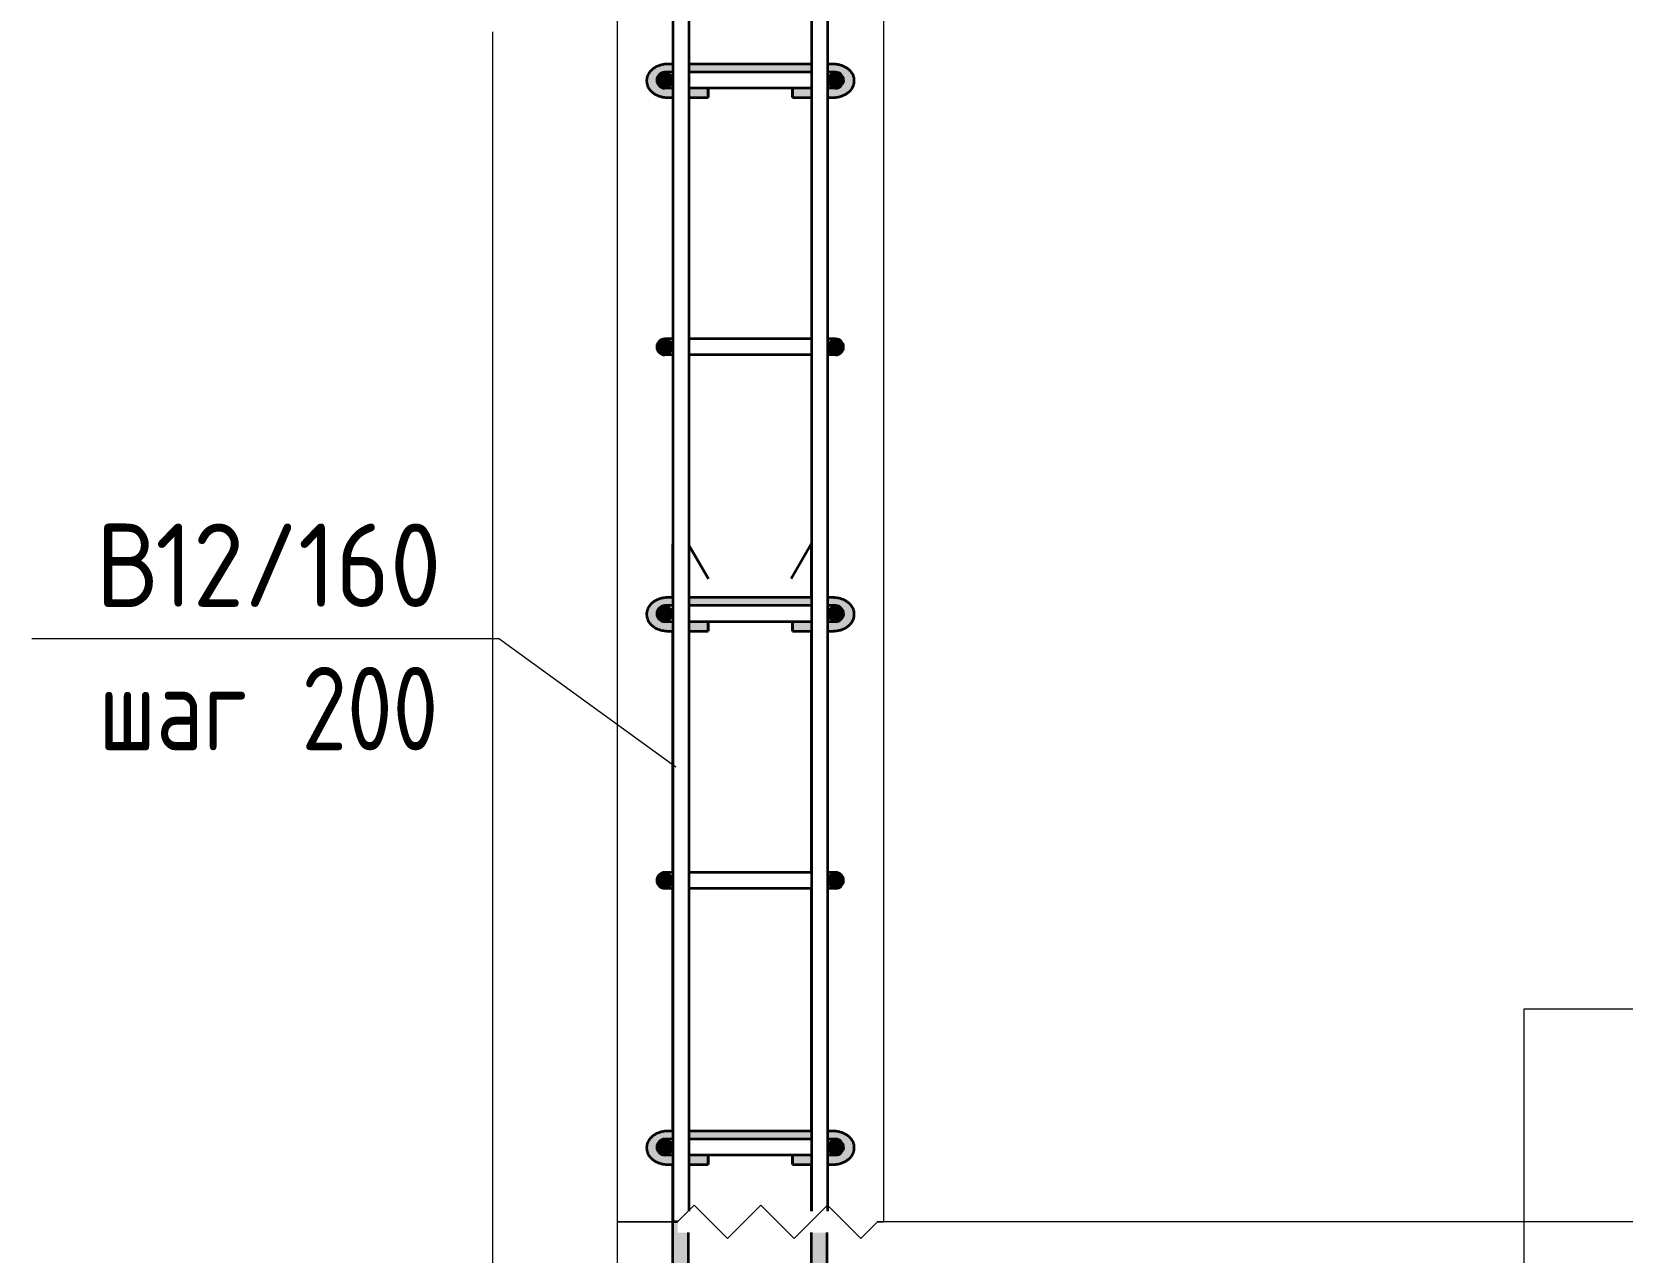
# Model space of a CAD drawing. Header units: millimetres. Extents: x 30199 to 68228, y -5153 to 33546.
# Drawn here: x 59077 to 60270, y -2973 to -2058 of the extents above; entities that cross this region are included whole.
import ezdxf

# ---------------------------------------------------------------- set-up
doc = ezdxf.new("R2010")
doc.units = ezdxf.units.MM
for name, color, linetype, lineweight in [('AA_Oformlenie', 7, 'Continuous', 9), ('AA_Vinoska', 7, 'Continuous', 9), ('AF_Stena_Опалубка', 253, 'Continuous', 20), ('KR_Armatura', 7, 'Continuous', 20), ('KR_Armatura_Tonkie', 7, 'Continuous', 20), ('KR_Fundament', 7, 'Continuous', 20)]:
    doc.layers.add(name, color=color, linetype=linetype, lineweight=lineweight)
doc.styles.add('ISOCPEUR_1', font='isocpeur.TTF', dxfattribs={"width": 0.9, "height": 62.5})
doc.styles.add('ISOCPEUR_8', font='isocpeur.TTF', dxfattribs={"width": 0.8, "height": 62.5})

# ---------------------------------------------------------------- blocks, each defined once
blk = doc.blocks.new('265_Выпуск П одной длины _НесАрм_РабПлоск_ - В1 _d12_ t250-V11-1-1 Армирование')
at = {"layer": 'KR_Armatura_Tonkie', "lineweight": 35}
for p, q in [((-32743.5, -2442), (-32743.5, -2482)), ((-32731.1, -2442.7), (-32716.5, -2468)), ((-32639.5, -2442), (-32654.5, -2468)), ((-32639.5, -2442), (-32639.5, -2482)), ((-32743.5, -2507), (-32743.5, -2688)), ((-32639.5, -2507), (-32639.5, -2688)), ((-32743.5, -2700), (-32743.5, -2882)), ((-32639.5, -2700), (-32639.5, -2882)), ((-32743.5, -2907), (-32743.5, -3002)), ((-32639.5, -2907), (-32639.5, -2942)), ((-32731.5, -3002), (-32731.5, -2958)), ((-32639.5, -2958), (-32639.5, -3002)), ((-32627.5, -3002), (-32627.5, -2958)), ((-32743.5, -3002), (-32743.5, -3014)), ((-32731.5, -3014), (-32731.5, -3002)), ((-32743.5, -3014), (-32743.5, -3168)), ((-32731.5, -3027.9), (-32731.5, -3014)), ((-32639.5, -3014), (-32639.5, -3168)), ((-32627.5, -3168), (-32627.5, -3014)), ((-32639.5, -3168), (-32641.2, -3177.5)), ((-32642.2, -3180), (-32646.2, -3186.5)), ((-32657, -3195), (-32664.5, -3197.3)), ((-32647.6, -3188.4), (-32655.2, -3194.3)), ((-32669.5, -3198), (-32693.1, -3198)), ((-32701.5, -3210), (-32669.5, -3210))]:
    blk.add_line(p, q, dxfattribs=at)
at = {"layer": 'KR_Armatura_Tonkie', "lineweight": 35, "flags": 128}
for points in [[(-32628, -3172.4), (-32627.5, -3169.5), (-32627.5, -3168)], [(-32741.6, -3179.8), (-32741.5, -3180.7), (-32740.1, -3183.4)], [(-32631.3, -3184.7), (-32629.9, -3182.1), (-32629.6, -3180.6)], [(-32736.5, -3190.7), (-32735.8, -3192.2), (-32733.8, -3194.3)], [(-32637.8, -3195.1), (-32636, -3193.4), (-32634.9, -3191.4)], [(-32728.6, -3199.7), (-32726.9, -3201.4), (-32724.9, -3202.5)], [(-32718.2, -3206.1), (-32715.6, -3207.5), (-32714.1, -3207.8)], [(-32705.9, -3209.4), (-32703, -3210), (-32701.5, -3210)]]:
    blk.add_lwpolyline(points, dxfattribs=at)
blk = doc.blocks.new('265_Выпуск П одной длины _НесАрм_РабПлоск_ - В1 _d12_ t250-V12-1-1 Армирование')
at = {"layer": 'KR_Armatura_Tonkie', "lineweight": 35}
h = blk.add_hatch(color=256, dxfattribs=at)
h.paths.add_polyline_path([(-32737.5, -3168), (-32735.1, -3168), (-32734.9, -3042.4), (-32733.2, -3032.1), (-32731.5, -3027.9), (-32731.7, -2958), (-32739.7, -2958), (-32739.7, -2950), (-32743.1, -2950), (-32743.3, -2907), (-32743.5, -2907), (-32743.3, -3168), (-32739, -3168)])
h.paths.add_polyline_path([(-32743.3, -2882), (-32743.1, -2882), (-32743.3, -2700), (-32743.5, -2700), (-32743.5, -2882)])
h.paths.add_polyline_path([(-32743.3, -2688), (-32743.1, -2688), (-32743.3, -2507), (-32743.5, -2507), (-32743.4, -2688)])
h.paths.add_polyline_path([(-32743.1, -2482), (-32743.3, -2442), (-32743.5, -2442), (-32743.3, -2482)])
h = blk.add_hatch(color=256, dxfattribs=at)
h.paths.add_polyline_path([(-32633.5, -3168), (-32627.5, -3168), (-32627.7, -3014), (-32639.5, -3014), (-32639.2, -3168), (-32635, -3168)])
h.paths.add_polyline_path([(-32629, -3002), (-32627.5, -3002), (-32627.7, -2958), (-32639.5, -2958), (-32639.3, -3002), (-32629.2, -3002)])
h.paths.add_polyline_path([(-32639.4, -2942), (-32639.1, -2942), (-32639.3, -2907), (-32639.5, -2907), (-32639.5, -2942)])
h.paths.add_polyline_path([(-32639.4, -2882), (-32639.1, -2882), (-32639.3, -2700), (-32639.5, -2700), (-32639.5, -2882)])
h.paths.add_polyline_path([(-32639.1, -2688), (-32639.3, -2507), (-32639.5, -2507), (-32639.3, -2688), (-32639.1, -2688)])
h.paths.add_polyline_path([(-32639.5, -2482), (-32639.1, -2482), (-32639.3, -2442), (-32639.5, -2442)])
for points in [[(-32701.5, -3210), (-32701.5, -3208.9), (-32704.3, -3208.4), (-32714.3, -3204.2), (-32723.2, -3197.1), (-32729.4, -3189), (-32733.8, -3177.9), (-32735.1, -3168), (-32743.5, -3168), (-32742, -3178.9), (-32737.8, -3189), (-32730.8, -3198), (-32722, -3204.6), (-32712.3, -3208.6), (-32703, -3209.8)], [(-32669.5, -3198), (-32640.2, -3198), (-32639.4, -3197.2), (-32632.9, -3188.5), (-32628.9, -3178.9), (-32627.7, -3168), (-32639.5, -3168), (-32640.7, -3176.3), (-32643.5, -3183), (-32648.2, -3189.2), (-32654.5, -3194), (-32661.7, -3197), (-32666, -3197.5)], [(-32699.6, -3210), (-32694.6, -3209.8), (-32701.5, -3208.9), (-32701.5, -3210)]]:
    blk.add_hatch(color=256, dxfattribs=at).paths.add_polyline_path(points)
for p, q in [((-32743.5, -2442), (-32743.5, -2482)), ((-32743.5, -2442), (-32743.3, -2442)), ((-32731.1, -2442.7), (-32716.5, -2468)), ((-32639.5, -2442), (-32654.5, -2468)), ((-32639.5, -2442), (-32639.5, -2482)), ((-32639.5, -2442), (-32639.3, -2442)), ((-32743.5, -2507), (-32743.5, -2688)), ((-32639.5, -2507), (-32639.5, -2688)), ((-32743.5, -2700), (-32743.5, -2882)), ((-32639.5, -2700), (-32639.5, -2882)), ((-32743.5, -2907), (-32743.5, -3002)), ((-32639.5, -2907), (-32639.5, -2942)), ((-32731.5, -3002), (-32731.5, -2958)), ((-32639.5, -2958), (-32639.5, -3002)), ((-32627.5, -3002), (-32627.5, -2958)), ((-32743.5, -3002), (-32743.5, -3014)), ((-32731.5, -3014), (-32731.5, -3002)), ((-32743.5, -3014), (-32743.5, -3168)), ((-32731.5, -3027.9), (-32731.5, -3014)), ((-32639.5, -3014), (-32639.5, -3168)), ((-32627.5, -3168), (-32627.5, -3014)), ((-32669.5, -3198), (-32693.1, -3198)), ((-32701.5, -3210), (-32669.5, -3210))]:
    blk.add_line(p, q, dxfattribs=at)
at = {"layer": 'KR_Armatura_Tonkie', "lineweight": 35, "flags": 128}
for points in [[(-32743.5, -3168), (-32741.5, -3180.7), (-32735.8, -3192.2), (-32730.2, -3198)], [(-32639.5, -3168), (-32641.4, -3178.7), (-32647, -3187.9), (-32655.6, -3194.6), (-32665.9, -3197.8), (-32669.5, -3198)], [(-32640.8, -3198), (-32636, -3193.4), (-32629.9, -3182.1), (-32627.5, -3169.5), (-32627.5, -3168)], [(-32730.2, -3198), (-32726.9, -3201.4), (-32715.6, -3207.5), (-32703, -3210), (-32701.5, -3210)]]:
    blk.add_lwpolyline(points, dxfattribs=at)
blk = doc.blocks.new('261_Шпилька массив _НесАрм_РабПлоск_ - 8 А240-V13-1-1 Армирование')
at = {"layer": 'KR_Armatura_Tonkie', "lineweight": 35}
for points in [[(-32746.9, -2105.8), (-32746.9, -2100), (-32749.2, -2099.7), (-32749.2, -2098.4), (-32750.6, -2098.1), (-32750.8, -2099.8), (-32753.1, -2098.5), (-32754.1, -2097.4), (-32754.5, -2096.8), (-32755.2, -2094.5), (-32755.1, -2093.3), (-32754.7, -2091.7), (-32753.8, -2090.2), (-32752.7, -2089.2), (-32751.6, -2088.6), (-32750.1, -2088.1), (-32748, -2088), (-32746.9, -2088), (-32746.9, -2082), (-32753, -2083), (-32755.8, -2084.3), (-32759.4, -2087.4), (-32761.7, -2090.2), (-32762.9, -2094.5), (-32761.7, -2098.8), (-32758.2, -2102.5), (-32752.8, -2105), (-32750.8, -2105.3)], [(-32623.1, -2105.8), (-32616.9, -2104.9), (-32611.7, -2102.5), (-32608.3, -2098.8), (-32607.1, -2094.5), (-32608.3, -2090.2), (-32610.7, -2086.6), (-32615.6, -2083.5), (-32623.1, -2082.1), (-32623, -2088), (-32619.5, -2088.2), (-32617.9, -2089), (-32616.3, -2090.5), (-32615.6, -2091.8), (-32615.3, -2092.4), (-32615.2, -2094.9), (-32615.6, -2096.2), (-32616.3, -2097.6), (-32617.6, -2098.8), (-32618.1, -2099.2), (-32619.5, -2099.8), (-32619.8, -2098.2), (-32621.1, -2098.5), (-32621.1, -2100), (-32623.1, -2100.2), (-32623.1, -2105)], [(-32746.9, -2505.8), (-32746.9, -2500), (-32749.2, -2499.7), (-32749.2, -2498.4), (-32750.6, -2498.1), (-32750.8, -2499.8), (-32753.1, -2498.5), (-32754.1, -2497.4), (-32754.5, -2496.8), (-32755.2, -2494.5), (-32755.1, -2493.3), (-32754.7, -2491.7), (-32753.8, -2490.2), (-32752.7, -2489.2), (-32751.6, -2488.6), (-32750.1, -2488.1), (-32748, -2488), (-32746.9, -2488), (-32746.9, -2482), (-32753, -2483), (-32755.8, -2484.3), (-32759.4, -2487.4), (-32761.7, -2490.2), (-32762.9, -2494.5), (-32761.4, -2499.1), (-32758.2, -2502.5), (-32752.8, -2505), (-32750.1, -2505.4)], [(-32623.1, -2505.8), (-32616.9, -2504.9), (-32611.7, -2502.5), (-32608.3, -2498.8), (-32607.1, -2494.5), (-32608.3, -2490.2), (-32610.7, -2486.6), (-32615.5, -2483.5), (-32623.1, -2482.1), (-32623, -2488), (-32619.5, -2488.2), (-32617.9, -2489), (-32616.3, -2490.5), (-32615.6, -2491.8), (-32615.3, -2492.4), (-32615.2, -2494.9), (-32615.6, -2496.2), (-32616.3, -2497.6), (-32617.6, -2498.8), (-32618.1, -2499.2), (-32619.5, -2499.8), (-32619.8, -2498.2), (-32621.1, -2498.5), (-32621.1, -2500), (-32623.1, -2500.2), (-32623.1, -2505)], [(-32746.9, -2905.8), (-32746.9, -2900), (-32749.2, -2899.7), (-32749.2, -2898.4), (-32750.6, -2898.1), (-32750.8, -2899.8), (-32752.8, -2898.7), (-32754.1, -2897.4), (-32754.5, -2896.8), (-32755.2, -2894.5), (-32755.1, -2893.3), (-32754.7, -2891.7), (-32753.8, -2890.2), (-32752.7, -2889.2), (-32751.6, -2888.6), (-32750.1, -2888.1), (-32748, -2888), (-32746.9, -2888), (-32746.9, -2882), (-32753.7, -2883.3), (-32755.8, -2884.3), (-32759.4, -2887.4), (-32761.7, -2890.2), (-32762.9, -2894.5), (-32761.7, -2898.8), (-32758.2, -2902.5), (-32752.8, -2905), (-32750.1, -2905.4)], [(-32623.1, -2905.8), (-32616.9, -2904.9), (-32611.7, -2902.5), (-32608.3, -2898.8), (-32607.1, -2894.5), (-32608.3, -2890.2), (-32610.7, -2886.6), (-32616.3, -2883.3), (-32623.1, -2882.1), (-32623, -2888), (-32619.5, -2888.2), (-32617.9, -2889), (-32616.3, -2890.5), (-32615.6, -2891.8), (-32615.3, -2892.4), (-32615.2, -2894.9), (-32615.6, -2896.2), (-32616.3, -2897.6), (-32617.6, -2898.8), (-32618.1, -2899.2), (-32619.5, -2899.8), (-32619.8, -2898.2), (-32621.1, -2898.5), (-32621.1, -2900), (-32623.1, -2900.2), (-32623.1, -2905)]]:
    blk.add_hatch(color=256, dxfattribs=at).paths.add_polyline_path(points)
h = blk.add_hatch(color=256, dxfattribs=at)
h.paths.add_polyline_path([(-32625.9, -2088), (-32623.1, -2088), (-32623.1, -2082), (-32627.1, -2082.1), (-32627.1, -2088)])
h.paths.add_polyline_path([(-32639.1, -2088), (-32639.1, -2082), (-32731.1, -2082.2), (-32731.1, -2088), (-32639.1, -2088)])
h.paths.add_polyline_path([(-32746.9, -2088), (-32743.1, -2088), (-32743.1, -2082), (-32746.9, -2082.1), (-32746.9, -2087)])
h = blk.add_hatch(color=256, dxfattribs=at)
h.paths.add_polyline_path([(-32746.9, -2107), (-32746.9, -2105.8), (-32753, -2104.9), (-32758.2, -2102.5), (-32758.9, -2102.1), (-32754.4, -2105.3), (-32753, -2106), (-32750.3, -2106.4)])
h.paths.add_polyline_path([(-32749.6, -2090.6), (-32749.2, -2090.5), (-32749.5, -2089.9), (-32749.6, -2090.6)])
h = blk.add_hatch(color=256, dxfattribs=at)
h.paths.add_polyline_path([(-32623.1, -2107), (-32615.5, -2105.5), (-32610.7, -2102.4), (-32608.3, -2098.8), (-32611.7, -2102.5), (-32617.2, -2105), (-32623.1, -2105.8), (-32623.1, -2106.8)])
h.paths.add_polyline_path([(-32620.7, -2090.7), (-32621.1, -2089.6), (-32621.1, -2090.6)])
h = blk.add_hatch(color=256, dxfattribs=at)
h.paths.add_polyline_path([(-32743.1, -2105.8), (-32743.2, -2100), (-32746.9, -2100.2), (-32746.9, -2105.8)])
h.paths.add_polyline_path([(-32716.6, -2105.8), (-32716.6, -2100), (-32731.1, -2100.2), (-32731.1, -2105.8)])
h = blk.add_hatch(color=256, dxfattribs=at)
h.paths.add_polyline_path([(-32731.1, -2107), (-32716.6, -2106.8), (-32716.6, -2105.8), (-32731.1, -2105.8), (-32731.1, -2106.9)])
h.paths.add_polyline_path([(-32746.9, -2107), (-32743.1, -2106.8), (-32743.1, -2105.8), (-32746.9, -2105.8), (-32746.9, -2106.8)])
h = blk.add_hatch(color=256, dxfattribs=at)
h.paths.add_polyline_path([(-32623.1, -2105.8), (-32623.1, -2100), (-32627.1, -2100.3), (-32627.1, -2105.8)])
h.paths.add_polyline_path([(-32653.4, -2105.8), (-32639.1, -2105.8), (-32639.1, -2100), (-32653.4, -2100.2), (-32653.4, -2105)])
h = blk.add_hatch(color=256, dxfattribs=at)
h.paths.add_polyline_path([(-32639.1, -2107), (-32639.1, -2105.8), (-32653.4, -2105.8), (-32653.4, -2107)])
h.paths.add_polyline_path([(-32623.1, -2107), (-32623.1, -2105.8), (-32627.1, -2105.9), (-32627.1, -2107)])
h = blk.add_hatch(color=256, dxfattribs=at)
h.paths.add_polyline_path([(-32746.9, -2507), (-32746.9, -2505.8), (-32753, -2504.9), (-32758.2, -2502.5), (-32758.9, -2502.1), (-32754.4, -2505.3), (-32753, -2506), (-32750.1, -2506.5)])
h.paths.add_polyline_path([(-32749.6, -2490.6), (-32749.2, -2490.5), (-32749.5, -2489.9), (-32749.6, -2490.6)])
h = blk.add_hatch(color=256, dxfattribs=at)
h.paths.add_polyline_path([(-32639.1, -2488), (-32639.1, -2482), (-32731.1, -2482.2), (-32731.1, -2488), (-32639.1, -2488)])
h.paths.add_polyline_path([(-32627.1, -2488), (-32623.1, -2488), (-32623.1, -2482), (-32627.1, -2482.1), (-32627.1, -2488)])
h.paths.add_polyline_path([(-32746.9, -2488), (-32743.1, -2488), (-32743.1, -2482), (-32746.9, -2482.1), (-32746.9, -2487)])
h = blk.add_hatch(color=256, dxfattribs=at)
h.paths.add_polyline_path([(-32623.1, -2507), (-32615.5, -2505.5), (-32610.7, -2502.4), (-32608.3, -2498.8), (-32611.7, -2502.5), (-32617.2, -2505), (-32623.1, -2505.8), (-32623.1, -2506.8)])
h.paths.add_polyline_path([(-32620.7, -2490.7), (-32621.1, -2489.6), (-32621.1, -2490.6)])
h = blk.add_hatch(color=256, dxfattribs=at)
h.paths.add_polyline_path([(-32716.6, -2505.8), (-32716.6, -2500), (-32731.1, -2500.2), (-32731.1, -2505.8)])
h.paths.add_polyline_path([(-32743.1, -2505.8), (-32743.2, -2500), (-32746.9, -2500.2), (-32746.9, -2505.8)])
h = blk.add_hatch(color=256, dxfattribs=at)
h.paths.add_polyline_path([(-32623.1, -2505.8), (-32623.1, -2500), (-32627.1, -2500.3), (-32627.1, -2505.8)])
h.paths.add_polyline_path([(-32653.4, -2505.8), (-32639.1, -2505.8), (-32639.1, -2500), (-32653.4, -2500.2), (-32653.4, -2505)])
h = blk.add_hatch(color=256, dxfattribs=at)
h.paths.add_polyline_path([(-32731.1, -2507), (-32716.6, -2506.8), (-32716.6, -2505.8), (-32731.1, -2505.8), (-32731.1, -2506.9)])
h.paths.add_polyline_path([(-32743.1, -2507), (-32743.1, -2505.8), (-32746.9, -2505.8), (-32746.9, -2507)])
h = blk.add_hatch(color=256, dxfattribs=at)
h.paths.add_polyline_path([(-32653.4, -2507), (-32639.1, -2506.8), (-32639.1, -2505.8), (-32653.4, -2505.8), (-32653.4, -2506.8)])
h.paths.add_polyline_path([(-32623.1, -2507), (-32623.1, -2505.8), (-32627.1, -2505.9), (-32627.1, -2507)])
h = blk.add_hatch(color=256, dxfattribs=at)
h.paths.add_polyline_path([(-32623.1, -2888), (-32623.1, -2888), (-32623.1, -2882), (-32627.1, -2882.1), (-32627.1, -2888), (-32624.3, -2888)])
h.paths.add_polyline_path([(-32746.9, -2888), (-32743.1, -2888), (-32743.1, -2882), (-32746.9, -2882.1), (-32746.9, -2887)])
h.paths.add_polyline_path([(-32649.2, -2888), (-32639.1, -2887.9), (-32639.1, -2882), (-32731.1, -2882.2), (-32731.1, -2888), (-32657.1, -2888)])
h = blk.add_hatch(color=256, dxfattribs=at)
h.paths.add_polyline_path([(-32746.9, -2907), (-32746.9, -2905.8), (-32753, -2904.9), (-32758.2, -2902.5), (-32758.9, -2902.1), (-32754.4, -2905.3), (-32753, -2906), (-32750.1, -2906.5)])
h.paths.add_polyline_path([(-32749.6, -2890.6), (-32749.2, -2890.5), (-32749.5, -2889.9), (-32749.6, -2890.6)])
h = blk.add_hatch(color=256, dxfattribs=at)
h.paths.add_polyline_path([(-32623.1, -2907), (-32615.5, -2905.5), (-32610.7, -2902.4), (-32608.3, -2898.8), (-32611.7, -2902.5), (-32617.2, -2905), (-32623.1, -2905.8), (-32623.1, -2906.8)])
h.paths.add_polyline_path([(-32620.7, -2890.7), (-32621.1, -2889.6), (-32621.1, -2890.6)])
h = blk.add_hatch(color=256, dxfattribs=at)
h.paths.add_polyline_path([(-32743.1, -2905.8), (-32743.2, -2900), (-32746.9, -2900.2), (-32746.9, -2905.8)])
h.paths.add_polyline_path([(-32716.6, -2905.8), (-32716.6, -2900), (-32731.1, -2900.2), (-32731.1, -2905.8)])
h = blk.add_hatch(color=256, dxfattribs=at)
h.paths.add_polyline_path([(-32743.1, -2907), (-32743.1, -2905.8), (-32746.9, -2905.8), (-32746.9, -2907)])
h.paths.add_polyline_path([(-32716.6, -2907), (-32716.6, -2905.8), (-32731.1, -2905.8), (-32731.1, -2907)])
h = blk.add_hatch(color=256, dxfattribs=at)
h.paths.add_polyline_path([(-32627.1, -2905.8), (-32623.1, -2905.8), (-32623.1, -2900), (-32627.1, -2900.3), (-32627.1, -2905.1)])
h.paths.add_polyline_path([(-32649.2, -2905.8), (-32639.1, -2905.8), (-32639.1, -2900), (-32653.4, -2900.2), (-32653.4, -2905.8)])
h = blk.add_hatch(color=256, dxfattribs=at)
h.paths.add_polyline_path([(-32653.4, -2907), (-32639.1, -2906.8), (-32639.1, -2905.8), (-32653.4, -2905.8), (-32653.4, -2906.8)])
h.paths.add_polyline_path([(-32623.1, -2907), (-32623.1, -2905.8), (-32627.1, -2905.9), (-32627.1, -2907)])
for p, q in [((-32743.1, -2082), (-32746.9, -2082)), ((-32639.1, -2082), (-32731.1, -2082)), ((-32623.1, -2082), (-32627.1, -2082)), ((-32749.5, -2090.3), (-32749.2, -2090.2)), ((-32746.9, -2107), (-32743.1, -2107)), ((-32731.1, -2107), (-32716.6, -2107)), ((-32716.6, -2100.1), (-32716.6, -2105.8)), ((-32716.6, -2106.8), (-32716.6, -2100.2)), ((-32716.6, -2105.8), (-32716.6, -2107)), ((-32653.4, -2105.8), (-32653.4, -2100.1)), ((-32653.4, -2100.2), (-32653.4, -2106.8)), ((-32653.4, -2107), (-32653.4, -2105.8)), ((-32653.4, -2107), (-32639.1, -2107)), ((-32627.1, -2107), (-32623.1, -2107)), ((-32749.5, -2490.3), (-32749.2, -2490.2)), ((-32743.1, -2482), (-32746.9, -2482)), ((-32639.1, -2482), (-32731.1, -2482)), ((-32623.1, -2482), (-32627.1, -2482)), ((-32716.6, -2500.2), (-32716.6, -2505.8)), ((-32716.6, -2506.8), (-32716.6, -2500.2)), ((-32653.4, -2500.2), (-32653.4, -2506.8)), ((-32653.4, -2505.8), (-32653.4, -2500.2)), ((-32746.9, -2507), (-32743.1, -2507)), ((-32731.1, -2507), (-32716.6, -2507)), ((-32716.6, -2505.8), (-32716.6, -2507)), ((-32653.4, -2507), (-32653.4, -2505.8)), ((-32653.4, -2507), (-32639.1, -2507)), ((-32627.1, -2507), (-32623.1, -2507)), ((-32743.1, -2882), (-32746.9, -2882)), ((-32639.1, -2882), (-32731.1, -2882)), ((-32623.1, -2882), (-32627.1, -2882)), ((-32749.5, -2890.3), (-32749.2, -2890.2)), ((-32746.9, -2907), (-32743.1, -2907)), ((-32731.1, -2907), (-32716.6, -2907)), ((-32716.6, -2900.2), (-32716.6, -2905.8)), ((-32716.6, -2906.8), (-32716.6, -2900.2)), ((-32716.6, -2905.8), (-32716.6, -2907)), ((-32653.4, -2900.2), (-32653.4, -2906.8)), ((-32653.4, -2905.8), (-32653.4, -2900.2)), ((-32653.4, -2907), (-32653.4, -2905.8)), ((-32653.4, -2907), (-32639.1, -2907)), ((-32627.1, -2907), (-32623.1, -2907))]:
    blk.add_line(p, q, dxfattribs=at)
at = {"layer": 'KR_Armatura_Tonkie', "lineweight": 35, "flags": 128}
for points in [[(-32746.9, -2082), (-32747.5, -2082), (-32748.1, -2082), (-32748.7, -2082.1), (-32749.3, -2082.1), (-32749.9, -2082.2), (-32750.4, -2082.3), (-32751, -2082.4), (-32751.6, -2082.5), (-32752.2, -2082.7), (-32752.7, -2082.8), (-32753.3, -2083), (-32753.8, -2083.2), (-32754.4, -2083.4), (-32754.9, -2083.6), (-32755.4, -2083.9), (-32755.9, -2084.1), (-32756.4, -2084.4), (-32756.9, -2084.7), (-32757.4, -2085), (-32757.9, -2085.3), (-32758.3, -2085.7), (-32758.7, -2086), (-32759.2, -2086.4), (-32759.6, -2086.8), (-32760, -2087.2), (-32760.3, -2087.6), (-32760.7, -2088.1), (-32761, -2088.5), (-32761.3, -2089), (-32761.6, -2089.5), (-32761.8, -2090), (-32762.1, -2090.5), (-32762.3, -2091), (-32762.5, -2091.6), (-32762.6, -2092.1), (-32762.7, -2092.7), (-32762.8, -2093.2), (-32762.9, -2093.8), (-32762.9, -2094.3), (-32762.9, -2094.5)], [(-32607.1, -2094.5), (-32607.1, -2093.9), (-32607.1, -2093.4), (-32607.2, -2092.8), (-32607.3, -2092.3), (-32607.5, -2091.7), (-32607.6, -2091.2), (-32607.8, -2090.6), (-32608, -2090.1), (-32608.3, -2089.6), (-32608.6, -2089.1), (-32608.9, -2088.7), (-32609.2, -2088.2), (-32609.5, -2087.8), (-32609.9, -2087.3), (-32610.3, -2086.9), (-32610.7, -2086.5), (-32611.1, -2086.1), (-32611.5, -2085.8), (-32612, -2085.4), (-32612.4, -2085.1), (-32612.9, -2084.8), (-32613.4, -2084.5), (-32613.9, -2084.2), (-32614.4, -2084), (-32614.9, -2083.7), (-32615.5, -2083.5), (-32616, -2083.3), (-32616.5, -2083.1), (-32617.1, -2082.9), (-32617.7, -2082.7), (-32618.2, -2082.6), (-32618.8, -2082.5), (-32619.4, -2082.3), (-32620, -2082.2), (-32620.5, -2082.2), (-32621.1, -2082.1), (-32621.7, -2082.1), (-32622.3, -2082), (-32622.9, -2082), (-32623.1, -2082)], [(-32762.9, -2094.5), (-32762.9, -2095.1), (-32762.8, -2095.6), (-32762.8, -2096.2), (-32762.6, -2096.7), (-32762.5, -2097.3), (-32762.3, -2097.8), (-32762.1, -2098.3), (-32761.9, -2098.9), (-32761.7, -2099.4), (-32761.4, -2099.9), (-32761.1, -2100.3), (-32760.8, -2100.8), (-32760.4, -2101.2), (-32760.1, -2101.7), (-32759.7, -2102.1), (-32759.3, -2102.5), (-32758.9, -2102.8), (-32758.4, -2103.2), (-32758, -2103.5), (-32757.5, -2103.9), (-32757, -2104.2), (-32756.6, -2104.5), (-32756.1, -2104.8), (-32755.6, -2105), (-32755, -2105.3), (-32754.5, -2105.5), (-32754, -2105.7), (-32753.4, -2105.9), (-32752.9, -2106.1), (-32752.3, -2106.3), (-32751.7, -2106.4), (-32751.2, -2106.5), (-32750.6, -2106.7), (-32750, -2106.7), (-32749.4, -2106.8), (-32748.8, -2106.9), (-32748.2, -2106.9), (-32747.7, -2107), (-32747.1, -2107), (-32746.9, -2107)], [(-32749.4, -2098.7), (-32749.8, -2098.7), (-32750.1, -2098.6), (-32750.4, -2098.5)], [(-32623.1, -2107), (-32622.5, -2107), (-32621.9, -2106.9), (-32621.3, -2106.9), (-32620.7, -2106.8), (-32620.1, -2106.8), (-32619.5, -2106.7), (-32618.9, -2106.6), (-32618.4, -2106.4), (-32617.8, -2106.3), (-32617.2, -2106.1), (-32616.7, -2106), (-32616.1, -2105.8), (-32615.6, -2105.6), (-32615.1, -2105.3), (-32614.5, -2105.1), (-32614, -2104.8), (-32613.5, -2104.6), (-32613, -2104.3), (-32612.6, -2104), (-32612.1, -2103.6), (-32611.6, -2103.3), (-32611.2, -2102.9), (-32610.8, -2102.6), (-32610.4, -2102.2), (-32610, -2101.8), (-32609.6, -2101.3), (-32609.3, -2100.9), (-32609, -2100.5), (-32608.7, -2100), (-32608.4, -2099.5), (-32608.1, -2099), (-32607.9, -2098.5), (-32607.7, -2098), (-32607.5, -2097.4), (-32607.4, -2096.9), (-32607.2, -2096.3), (-32607.1, -2095.8), (-32607.1, -2095.2), (-32607.1, -2094.6), (-32607.1, -2094.5)], [(-32619.8, -2098.5), (-32620.1, -2098.6), (-32620.4, -2098.7), (-32620.8, -2098.8), (-32621.1, -2098.8)], [(-32615.1, -2094.5), (-32615.1, -2094.6), (-32615.1, -2094.7), (-32615.1, -2094.8), (-32615.1, -2095), (-32615.1, -2095.1), (-32615.2, -2095.2)], [(-32615.1, -2094.2), (-32615.1, -2094.4), (-32615.1, -2094.5), (-32615.1, -2094.5)], [(-32746.9, -2482), (-32747.5, -2482), (-32748.1, -2482), (-32748.7, -2482.1), (-32749.3, -2482.1), (-32749.9, -2482.2), (-32750.4, -2482.3), (-32751, -2482.4), (-32751.6, -2482.5), (-32752.2, -2482.7), (-32752.7, -2482.8), (-32753.3, -2483), (-32753.8, -2483.2), (-32754.4, -2483.4), (-32754.9, -2483.6), (-32755.4, -2483.9), (-32755.9, -2484.1), (-32756.4, -2484.4), (-32756.9, -2484.7), (-32757.4, -2485), (-32757.9, -2485.3), (-32758.3, -2485.7), (-32758.7, -2486), (-32759.2, -2486.4), (-32759.6, -2486.8), (-32760, -2487.2), (-32760.3, -2487.6), (-32760.7, -2488.1), (-32761, -2488.5), (-32761.3, -2489), (-32761.6, -2489.5), (-32761.8, -2490), (-32762.1, -2490.5), (-32762.3, -2491), (-32762.5, -2491.6), (-32762.6, -2492.1), (-32762.7, -2492.7), (-32762.8, -2493.2), (-32762.9, -2493.8), (-32762.9, -2494.3), (-32762.9, -2494.5)], [(-32607.1, -2494.5), (-32607.1, -2493.9), (-32607.1, -2493.4), (-32607.2, -2492.8), (-32607.3, -2492.3), (-32607.5, -2491.7), (-32607.6, -2491.2), (-32607.8, -2490.6), (-32608, -2490.1), (-32608.3, -2489.6), (-32608.6, -2489.1), (-32608.9, -2488.7), (-32609.2, -2488.2), (-32609.5, -2487.8), (-32609.9, -2487.3), (-32610.3, -2486.9), (-32610.7, -2486.5), (-32611.1, -2486.1), (-32611.5, -2485.8), (-32612, -2485.4), (-32612.4, -2485.1), (-32612.9, -2484.8), (-32613.4, -2484.5), (-32613.9, -2484.2), (-32614.4, -2484), (-32614.9, -2483.7), (-32615.5, -2483.5), (-32616, -2483.3), (-32616.5, -2483.1), (-32617.1, -2482.9), (-32617.7, -2482.7), (-32618.2, -2482.6), (-32618.8, -2482.5), (-32619.4, -2482.3), (-32620, -2482.2), (-32620.5, -2482.2), (-32621.1, -2482.1), (-32621.7, -2482.1), (-32622.3, -2482), (-32622.9, -2482), (-32623.1, -2482)], [(-32762.9, -2494.5), (-32762.9, -2495.1), (-32762.8, -2495.6), (-32762.8, -2496.2), (-32762.6, -2496.7), (-32762.5, -2497.3), (-32762.3, -2497.8), (-32762.1, -2498.3), (-32761.9, -2498.9), (-32761.7, -2499.4), (-32761.4, -2499.9), (-32761.1, -2500.3), (-32760.8, -2500.8), (-32760.4, -2501.2), (-32760.1, -2501.7), (-32759.7, -2502.1), (-32759.3, -2502.5), (-32758.9, -2502.8), (-32758.4, -2503.2), (-32758, -2503.5), (-32757.5, -2503.9), (-32757, -2504.2), (-32756.6, -2504.5), (-32756.1, -2504.8), (-32755.6, -2505), (-32755, -2505.3), (-32754.5, -2505.5), (-32754, -2505.7), (-32753.4, -2505.9), (-32752.9, -2506.1), (-32752.3, -2506.3), (-32751.7, -2506.4), (-32751.2, -2506.5), (-32750.6, -2506.7), (-32750, -2506.7), (-32749.4, -2506.8), (-32748.8, -2506.9), (-32748.2, -2506.9), (-32747.7, -2507), (-32747.1, -2507), (-32746.9, -2507)], [(-32749.4, -2498.7), (-32749.8, -2498.7), (-32750.1, -2498.6), (-32750.4, -2498.5)], [(-32623.1, -2507), (-32622.5, -2507), (-32621.9, -2506.9), (-32621.3, -2506.9), (-32620.7, -2506.8), (-32620.1, -2506.8), (-32619.5, -2506.7), (-32618.9, -2506.6), (-32618.4, -2506.4), (-32617.8, -2506.3), (-32617.2, -2506.1), (-32616.7, -2506), (-32616.1, -2505.8), (-32615.6, -2505.6), (-32615.1, -2505.3), (-32614.5, -2505.1), (-32614, -2504.8), (-32613.5, -2504.6), (-32613, -2504.3), (-32612.6, -2504), (-32612.1, -2503.6), (-32611.6, -2503.3), (-32611.2, -2502.9), (-32610.8, -2502.6), (-32610.4, -2502.2), (-32610, -2501.8), (-32609.6, -2501.3), (-32609.3, -2500.9), (-32609, -2500.5), (-32608.7, -2500), (-32608.4, -2499.5), (-32608.1, -2499), (-32607.9, -2498.5), (-32607.7, -2498), (-32607.5, -2497.4), (-32607.4, -2496.9), (-32607.2, -2496.3), (-32607.1, -2495.8), (-32607.1, -2495.2), (-32607.1, -2494.6), (-32607.1, -2494.5)], [(-32619.8, -2498.5), (-32620.1, -2498.6), (-32620.4, -2498.7), (-32620.8, -2498.8), (-32621.1, -2498.8)], [(-32615.1, -2494.5), (-32615.1, -2494.6), (-32615.1, -2494.7), (-32615.1, -2494.8), (-32615.1, -2495), (-32615.1, -2495.1), (-32615.2, -2495.2)], [(-32615.1, -2494.2), (-32615.1, -2494.4), (-32615.1, -2494.5), (-32615.1, -2494.5)], [(-32746.9, -2882), (-32747.5, -2882), (-32748.1, -2882), (-32748.7, -2882.1), (-32749.3, -2882.1), (-32749.9, -2882.2), (-32750.4, -2882.3), (-32751, -2882.4), (-32751.6, -2882.5), (-32752.2, -2882.7), (-32752.7, -2882.8), (-32753.3, -2883), (-32753.8, -2883.2), (-32754.4, -2883.4), (-32754.9, -2883.6), (-32755.4, -2883.9), (-32755.9, -2884.1), (-32756.4, -2884.4), (-32756.9, -2884.7), (-32757.4, -2885), (-32757.9, -2885.3), (-32758.3, -2885.7), (-32758.7, -2886), (-32759.2, -2886.4), (-32759.6, -2886.8), (-32760, -2887.2), (-32760.3, -2887.6), (-32760.7, -2888.1), (-32761, -2888.5), (-32761.3, -2889), (-32761.6, -2889.5), (-32761.8, -2890), (-32762.1, -2890.5), (-32762.3, -2891), (-32762.5, -2891.6), (-32762.6, -2892.1), (-32762.7, -2892.7), (-32762.8, -2893.2), (-32762.9, -2893.8), (-32762.9, -2894.3), (-32762.9, -2894.5)], [(-32607.1, -2894.5), (-32607.1, -2893.9), (-32607.1, -2893.4), (-32607.2, -2892.8), (-32607.3, -2892.3), (-32607.5, -2891.7), (-32607.6, -2891.2), (-32607.8, -2890.6), (-32608, -2890.1), (-32608.3, -2889.6), (-32608.6, -2889.1), (-32608.9, -2888.7), (-32609.2, -2888.2), (-32609.5, -2887.8), (-32609.9, -2887.3), (-32610.3, -2886.9), (-32610.7, -2886.5), (-32611.1, -2886.1), (-32611.5, -2885.8), (-32612, -2885.4), (-32612.4, -2885.1), (-32612.9, -2884.8), (-32613.4, -2884.5), (-32613.9, -2884.2), (-32614.4, -2884), (-32614.9, -2883.7), (-32615.5, -2883.5), (-32616, -2883.3), (-32616.5, -2883.1), (-32617.1, -2882.9), (-32617.7, -2882.7), (-32618.2, -2882.6), (-32618.8, -2882.5), (-32619.4, -2882.3), (-32620, -2882.2), (-32620.5, -2882.2), (-32621.1, -2882.1), (-32621.7, -2882.1), (-32622.3, -2882), (-32622.9, -2882), (-32623.1, -2882)], [(-32762.9, -2894.5), (-32762.9, -2895.1), (-32762.8, -2895.6), (-32762.8, -2896.2), (-32762.6, -2896.7), (-32762.5, -2897.3), (-32762.3, -2897.8), (-32762.1, -2898.3), (-32761.9, -2898.9), (-32761.7, -2899.4), (-32761.4, -2899.9), (-32761.1, -2900.3), (-32760.8, -2900.8), (-32760.4, -2901.2), (-32760.1, -2901.7), (-32759.7, -2902.1), (-32759.3, -2902.5), (-32758.9, -2902.8), (-32758.4, -2903.2), (-32758, -2903.5), (-32757.5, -2903.9), (-32757, -2904.2), (-32756.6, -2904.5), (-32756.1, -2904.8), (-32755.6, -2905), (-32755, -2905.3), (-32754.5, -2905.5), (-32754, -2905.7), (-32753.4, -2905.9), (-32752.9, -2906.1), (-32752.3, -2906.3), (-32751.7, -2906.4), (-32751.2, -2906.5), (-32750.6, -2906.7), (-32750, -2906.7), (-32749.4, -2906.8), (-32748.8, -2906.9), (-32748.2, -2906.9), (-32747.7, -2907), (-32747.1, -2907), (-32746.9, -2907)], [(-32749.4, -2898.7), (-32749.8, -2898.7), (-32750.1, -2898.6), (-32750.4, -2898.5)], [(-32623.1, -2907), (-32622.5, -2907), (-32621.9, -2906.9), (-32621.3, -2906.9), (-32620.7, -2906.8), (-32620.1, -2906.8), (-32619.5, -2906.7), (-32618.9, -2906.6), (-32618.4, -2906.4), (-32617.8, -2906.3), (-32617.2, -2906.1), (-32616.7, -2906), (-32616.1, -2905.8), (-32615.6, -2905.6), (-32615.1, -2905.3), (-32614.5, -2905.1), (-32614, -2904.8), (-32613.5, -2904.6), (-32613, -2904.3), (-32612.6, -2904), (-32612.1, -2903.6), (-32611.6, -2903.3), (-32611.2, -2902.9), (-32610.8, -2902.6), (-32610.4, -2902.2), (-32610, -2901.8), (-32609.6, -2901.3), (-32609.3, -2900.9), (-32609, -2900.5), (-32608.7, -2900), (-32608.4, -2899.5), (-32608.1, -2899), (-32607.9, -2898.5), (-32607.7, -2898), (-32607.5, -2897.4), (-32607.4, -2896.9), (-32607.2, -2896.3), (-32607.1, -2895.8), (-32607.1, -2895.2), (-32607.1, -2894.6), (-32607.1, -2894.5)], [(-32619.8, -2898.5), (-32620.1, -2898.6), (-32620.4, -2898.7), (-32620.8, -2898.8), (-32621.1, -2898.8)], [(-32615.1, -2894.5), (-32615.1, -2894.6), (-32615.1, -2894.7), (-32615.1, -2894.8), (-32615.1, -2895), (-32615.1, -2895.1), (-32615.2, -2895.2)], [(-32615.1, -2894.2), (-32615.1, -2894.4), (-32615.1, -2894.5), (-32615.1, -2894.5)]]:
    blk.add_lwpolyline(points, dxfattribs=at)
blk = doc.blocks.new('011_Прямоугольник обрыва _ЭлУзла_ - 011_Прямоугольник обрыва _ЭлУзла_-4150616-1-1 Армирование')
at = {"layer": 'AA_Oformlenie'}
blk.add_line((-32878.2, -3423.6), (-32878.2, -2057.7), dxfattribs=at)
blk = doc.blocks.new('Последовательность узлов - 3мм масшт20 маскировка-V14-1-1 Армирование')
at = {"layer": 'AA_Oformlenie'}
for p, q in [((-32739.7, -2950), (-32727.2, -2937.5)), ((-32727.2, -2937.5), (-32702.2, -2962.5)), ((-32689.7, -2950), (-32677.2, -2937.5)), ((-32677.2, -2937.5), (-32652.2, -2962.5)), ((-32639.7, -2950), (-32627.2, -2937.5)), ((-32627.2, -2937.5), (-32602.2, -2962.5)), ((-32689.7, -2950), (-32702.2, -2962.5)), ((-32639.7, -2950), (-32652.2, -2962.5)), ((-32589.7, -2950), (-32602.2, -2962.5))]:
    blk.add_line(p, q, dxfattribs=at)
blk = doc.blocks.new('042_М_Арматуры - Диам длина поз _ Комментарий-3662934-1-1 Армирование')
at = {"layer": 'AA_Vinoska'}
blk.add_line((-32051.3, -2790.4), (-31701.3, -2790.4), dxfattribs=at)

msp = doc.modelspace()

# ---------------------------------------------------------------- hatches: boundary and pattern name
at = {"layer": 'KR_Armatura'}
h = msp.add_hatch(color=256, dxfattribs=at)
edge = h.paths.add_edge_path()
edge.add_arc((59551.7551, -2093.9998), 6, 0, 360)
for points in [[(59551.7551, -2099.9998), (59556.9513, -2096.9998), (59556.9513, -2090.9998), (59551.7551, -2087.9998), (59546.559, -2090.9998), (59546.559, -2096.9998), (59550.9125, -2099.5133)], [(59679.8765, -2099.9998), (59685.0726, -2096.9998), (59685.0726, -2090.9998), (59679.8765, -2087.9998), (59674.6803, -2090.9998), (59674.6803, -2096.9998)], [(59551.7551, -2299.9998), (59556.9513, -2296.9998), (59556.9513, -2290.9998), (59551.7551, -2287.9998), (59546.559, -2290.9998), (59546.559, -2296.9998)], [(59679.8765, -2299.9998), (59685.0726, -2296.9998), (59685.0726, -2290.9998), (59679.8765, -2287.9998), (59674.6803, -2290.9998), (59674.6803, -2296.9998)], [(59551.7551, -2499.9998), (59556.9513, -2496.9998), (59556.9513, -2490.9998), (59551.7551, -2487.9998), (59546.559, -2490.9998), (59546.559, -2496.9998), (59550.9125, -2499.5133)], [(59679.8765, -2499.9998), (59685.0726, -2496.9998), (59685.0726, -2490.9998), (59679.8765, -2487.9998), (59674.6803, -2490.9998), (59674.6803, -2496.9998), (59678.3608, -2499.1247)], [(59551.7551, -2699.9998), (59556.9513, -2696.9998), (59556.9513, -2690.9998), (59551.7551, -2687.9998), (59546.559, -2691.2241), (59546.559, -2696.9998), (59550.9125, -2699.5133)], [(59679.8765, -2699.9998), (59685.0726, -2696.9998), (59685.0726, -2690.9998), (59679.8765, -2687.9998), (59674.6803, -2690.9998), (59674.6803, -2696.9998)], [(59551.7551, -2899.9998), (59556.9513, -2896.9998), (59556.9513, -2890.9998), (59551.7551, -2887.9998), (59546.559, -2890.9998), (59546.559, -2896.9998), (59550.9125, -2899.5133)], [(59679.8765, -2899.9998), (59685.0726, -2896.9998), (59685.0726, -2890.9998), (59679.8765, -2887.9998), (59674.6803, -2890.9998), (59674.6803, -2896.9998), (59676.5866, -2898.1004)]]:
    msp.add_hatch(color=256, dxfattribs=at).paths.add_polyline_path(points)
h = msp.add_hatch(color=256, dxfattribs=at)
edge = h.paths.add_edge_path()
edge.add_arc((59679.8765, -2093.9998), 6, 0, 360)
h = msp.add_hatch(color=256, dxfattribs=at)
edge = h.paths.add_edge_path()
edge.add_arc((59551.7551, -2293.9998), 6, 0, 360)
h = msp.add_hatch(color=256, dxfattribs=at)
edge = h.paths.add_edge_path()
edge.add_arc((59679.8765, -2293.9998), 6, 0, 360)
h = msp.add_hatch(color=256, dxfattribs=at)
edge = h.paths.add_edge_path()
edge.add_arc((59551.7551, -2493.9998), 6, 0, 360)
h = msp.add_hatch(color=256, dxfattribs=at)
edge = h.paths.add_edge_path()
edge.add_arc((59679.8765, -2493.9998), 6, 0, 360)
h = msp.add_hatch(color=256, dxfattribs=at)
edge = h.paths.add_edge_path()
edge.add_arc((59551.7551, -2693.9998), 6, 0, 360)
h = msp.add_hatch(color=256, dxfattribs=at)
edge = h.paths.add_edge_path()
edge.add_arc((59679.8765, -2693.9998), 6, 0, 360)
h = msp.add_hatch(color=256, dxfattribs=at)
edge = h.paths.add_edge_path()
edge.add_arc((59551.7551, -2893.9998), 6, 0, 360)
h = msp.add_hatch(color=256, dxfattribs=at)
edge = h.paths.add_edge_path()
edge.add_arc((59679.8765, -2893.9998), 6, 0, 360)

# ---------------------------------------------------------------- linework, layer by layer
at = {"layer": 'AA_Vinoska'}
for p, q in [((59559.9344, -2609.0022), (59426.9631, -2512.6859)), ((60196.2044, -2790.3992), (60249.7033, -2790.3992)), ((60196.2044, -3004.3947), (60196.2044, -2790.3992))]:
    msp.add_line(p, q, dxfattribs=at)
at = {"layer": 'AF_Stena_Опалубка'}
for p, q in [((59515.9112, 1330), (59515.9112, -2950)), ((59715.9112, -2950), (59715.9112, 1330)), ((59515.9112, -2950), (59561.2664, -2950)), ((59711.2664, -2950), (59715.9112, -2950))]:
    msp.add_line(p, q, dxfattribs=at)
at = {"layer": 'KR_Armatura'}
for p, q in [((59551.7551, -2087.9998), (59546.559, -2090.9998)), ((59546.559, -2090.9998), (59546.559, -2096.9998)), ((59546.559, -2096.9998), (59550.9125, -2099.5133)), ((59556.9513, -2090.9998), (59551.7551, -2087.9998)), ((59551.7551, -2099.9998), (59556.9513, -2096.9998)), ((59556.9513, -2096.9998), (59556.9513, -2090.9998)), ((59679.8765, -2087.9998), (59674.6803, -2090.9998)), ((59674.6803, -2090.9998), (59674.6803, -2096.9998)), ((59674.6803, -2096.9998), (59679.8765, -2099.9998)), ((59685.0726, -2090.9998), (59679.8765, -2087.9998)), ((59679.8765, -2099.9998), (59685.0726, -2096.9998)), ((59685.0726, -2096.9998), (59685.0726, -2090.9998)), ((59550.9125, -2099.5133), (59551.7551, -2099.9998)), ((59551.7551, -2287.9998), (59546.559, -2290.9998)), ((59556.9513, -2290.9998), (59551.7551, -2287.9998)), ((59679.8765, -2287.9998), (59674.6803, -2290.9998)), ((59685.0726, -2290.9998), (59679.8765, -2287.9998)), ((59546.559, -2290.9998), (59546.559, -2296.9998)), ((59546.559, -2296.9998), (59551.7551, -2299.9998)), ((59551.7551, -2299.9998), (59556.9513, -2296.9998)), ((59556.9513, -2296.9998), (59556.9513, -2290.9998)), ((59674.6803, -2290.9998), (59674.6803, -2296.9998)), ((59674.6803, -2296.9998), (59679.8765, -2299.9998)), ((59679.8765, -2299.9998), (59685.0726, -2296.9998)), ((59685.0726, -2296.9998), (59685.0726, -2290.9998)), ((59551.7551, -2487.9998), (59546.559, -2490.9998)), ((59546.559, -2490.9998), (59546.559, -2496.9998)), ((59556.9513, -2490.9998), (59551.7551, -2487.9998)), ((59556.9513, -2496.9998), (59556.9513, -2490.9998)), ((59679.8765, -2487.9998), (59674.6803, -2490.9998)), ((59674.6803, -2490.9998), (59674.6803, -2496.9998)), ((59685.0726, -2490.9998), (59679.8765, -2487.9998)), ((59685.0726, -2496.9998), (59685.0726, -2490.9998)), ((59546.559, -2496.9998), (59550.9125, -2499.5133)), ((59550.9125, -2499.5133), (59551.7551, -2499.9998)), ((59551.7551, -2499.9998), (59556.9513, -2496.9998)), ((59674.6803, -2496.9998), (59678.3608, -2499.1247)), ((59678.3608, -2499.1247), (59679.8765, -2499.9998)), ((59679.8765, -2499.9998), (59685.0726, -2496.9998)), ((59551.7551, -2687.9998), (59546.559, -2691.2241)), ((59546.559, -2691.2241), (59546.559, -2696.9998)), ((59556.9513, -2690.9998), (59551.7551, -2687.9998)), ((59556.9513, -2696.9998), (59556.9513, -2690.9998)), ((59679.8765, -2687.9998), (59674.6803, -2690.9998)), ((59674.6803, -2690.9998), (59674.6803, -2696.9998)), ((59685.0726, -2690.9998), (59679.8765, -2687.9998)), ((59685.0726, -2696.9998), (59685.0726, -2690.9998)), ((59546.559, -2696.9998), (59550.9125, -2699.5133)), ((59550.9125, -2699.5133), (59551.7551, -2699.9998)), ((59551.7551, -2699.9998), (59556.9513, -2696.9998)), ((59674.6803, -2696.9998), (59679.8765, -2699.9998)), ((59679.8765, -2699.9998), (59685.0726, -2696.9998)), ((59551.7551, -2887.9998), (59546.559, -2890.9998)), ((59546.559, -2890.9998), (59546.559, -2896.9998)), ((59546.559, -2896.9998), (59550.9125, -2899.5133)), ((59556.9513, -2890.9998), (59551.7551, -2887.9998)), ((59551.7551, -2899.9998), (59556.9513, -2896.9998)), ((59556.9513, -2896.9998), (59556.9513, -2890.9998)), ((59679.8765, -2887.9998), (59674.6803, -2890.9998)), ((59674.6803, -2890.9998), (59674.6803, -2896.9998)), ((59674.6803, -2896.9998), (59676.5866, -2898.1004)), ((59676.5866, -2898.1004), (59679.8765, -2899.9998)), ((59685.0726, -2890.9998), (59679.8765, -2887.9998)), ((59679.8765, -2899.9998), (59685.0726, -2896.9998)), ((59685.0726, -2896.9998), (59685.0726, -2890.9998)), ((59550.9125, -2899.5133), (59551.7551, -2899.9998))]:
    msp.add_line(p, q, dxfattribs=at)
for centre in [(59551.7551, -2093.9998), (59679.8765, -2093.9998), (59551.7551, -2293.9998), (59679.8765, -2293.9998), (59551.7551, -2493.9998), (59679.8765, -2493.9998), (59551.7551, -2693.9998), (59679.8765, -2693.9998), (59551.7551, -2893.9998), (59679.8765, -2893.9998)]:
    msp.add_circle(centre, 6, dxfattribs=at)
at = {"layer": 'KR_Armatura_Tonkie', "lineweight": 35}
for p, q in [((59557.9112, -2950), (59557.9112, 1322)), ((59569.9112, -2942), (59569.9112, 1322)), ((59569.9112, -2942), (59569.9112, 1322)), ((59661.9112, -2942), (59661.9112, 1322)), ((59661.9112, -2942), (59661.9112, 1322)), ((59673.9112, -2942), (59673.9112, 1322)), ((59557.9112, -2087.9998), (59557.9112, -1899.9998)), ((59673.9112, -2087.9998), (59673.9112, -1899.9998)), ((59557.7335, -2087.9998), (59551.7551, -2087.9998)), ((59558.2179, -2087.9998), (59557.7335, -2087.9998)), ((59587.7551, -2087.9998), (59569.9021, -2087.9998)), ((59643.8765, -2087.9998), (59587.7551, -2087.9998)), ((59661.8765, -2087.9998), (59643.8765, -2087.9998)), ((59674.0705, -2087.9998), (59673.4137, -2087.9998)), ((59679.8765, -2087.9998), (59674.0705, -2087.9998)), ((59557.7335, -2099.9998), (59551.7551, -2099.9998)), ((59558.2179, -2099.9998), (59557.7335, -2099.9998)), ((59557.9112, -2287.9998), (59557.9112, -2100.149)), ((59587.7551, -2099.9998), (59569.9021, -2099.9998)), ((59643.8765, -2099.9998), (59587.7551, -2099.9998)), ((59661.8765, -2099.9998), (59643.8765, -2099.9998)), ((59674.0705, -2099.9998), (59673.4137, -2099.9998)), ((59673.9112, -2287.9998), (59673.9112, -2100.149)), ((59679.8765, -2099.9998), (59674.0705, -2099.9998)), ((59557.7335, -2287.9998), (59551.7551, -2287.9998)), ((59558.2179, -2287.9998), (59557.7335, -2287.9998)), ((59587.7551, -2287.9998), (59569.9021, -2287.9998)), ((59643.8765, -2287.9998), (59587.7551, -2287.9998)), ((59661.8765, -2287.9998), (59643.8765, -2287.9998)), ((59674.0705, -2287.9998), (59673.4137, -2287.9998)), ((59679.8765, -2287.9998), (59674.0705, -2287.9998)), ((59557.7335, -2299.9998), (59551.7551, -2299.9998)), ((59558.2179, -2299.9998), (59557.7335, -2299.9998)), ((59557.9112, -2487.9998), (59557.9112, -2299.9998)), ((59587.7551, -2299.9998), (59569.9021, -2299.9998)), ((59643.8765, -2299.9998), (59587.7551, -2299.9998)), ((59661.8765, -2299.9998), (59643.8765, -2299.9998)), ((59674.0705, -2299.9998), (59673.4137, -2299.9998)), ((59673.9112, -2487.9998), (59673.9112, -2299.9998)), ((59679.8765, -2299.9998), (59674.0705, -2299.9998)), ((59557.7335, -2487.9998), (59551.7551, -2487.9998)), ((59558.2179, -2487.9998), (59557.7335, -2487.9998)), ((59587.7551, -2487.9998), (59569.9021, -2487.9998)), ((59643.8765, -2487.9998), (59587.7551, -2487.9998)), ((59661.8765, -2487.9998), (59643.8765, -2487.9998)), ((59674.0705, -2487.9998), (59673.4137, -2487.9998)), ((59679.8765, -2487.9998), (59674.0705, -2487.9998)), ((59557.7335, -2499.9998), (59551.7551, -2499.9998)), ((59558.2179, -2499.9998), (59557.7335, -2499.9998)), ((59557.9112, -2687.9998), (59557.9112, -2499.9998)), ((59587.7551, -2499.9998), (59569.9021, -2499.9998)), ((59643.8765, -2499.9998), (59587.7551, -2499.9998)), ((59661.8765, -2499.9998), (59643.8765, -2499.9998)), ((59674.0705, -2499.9998), (59673.4137, -2499.9998)), ((59673.9112, -2687.9998), (59673.9112, -2499.9998)), ((59679.8765, -2499.9998), (59674.0705, -2499.9998)), ((59557.7335, -2687.9998), (59551.7551, -2687.9998)), ((59558.2179, -2687.9998), (59557.7335, -2687.9998)), ((59587.7551, -2687.9998), (59569.9021, -2687.9998)), ((59643.8765, -2687.9998), (59587.7551, -2687.9998)), ((59661.8765, -2687.9998), (59643.8765, -2687.9998)), ((59674.0705, -2687.9998), (59673.4137, -2687.9998)), ((59679.8765, -2687.9998), (59674.0705, -2687.9998)), ((59557.7335, -2699.9998), (59551.7551, -2699.9998)), ((59558.2179, -2699.9998), (59557.7335, -2699.9998)), ((59557.9112, -2887.9998), (59557.9112, -2699.9998)), ((59587.7551, -2699.9998), (59569.9021, -2699.9998)), ((59643.8765, -2699.9998), (59587.7551, -2699.9998)), ((59661.8765, -2699.9998), (59643.8765, -2699.9998)), ((59674.0705, -2699.9998), (59673.4137, -2699.9998)), ((59673.9112, -2887.9998), (59673.9112, -2699.9998)), ((59679.8765, -2699.9998), (59674.0705, -2699.9998)), ((59557.7335, -2887.9998), (59551.7551, -2887.9998)), ((59558.2179, -2887.9998), (59557.7335, -2887.9998)), ((59587.7551, -2887.9998), (59569.9021, -2887.9998)), ((59643.8765, -2887.9998), (59587.7551, -2887.9998)), ((59661.8765, -2887.9998), (59643.8765, -2887.9998)), ((59674.0705, -2887.9998), (59673.4137, -2887.9998)), ((59679.8765, -2887.9998), (59674.0705, -2887.9998)), ((59557.7335, -2899.9998), (59551.7551, -2899.9998)), ((59558.2179, -2899.9998), (59557.7335, -2899.9998)), ((59557.9112, -2950), (59557.9112, -2899.9998)), ((59587.7551, -2899.9998), (59569.9021, -2899.9998)), ((59643.8765, -2899.9998), (59587.7551, -2899.9998)), ((59661.8765, -2899.9998), (59643.8765, -2899.9998)), ((59674.0705, -2899.9998), (59673.4137, -2899.9998)), ((59673.9112, -2942), (59673.9112, -2899.9998)), ((59679.8765, -2899.9998), (59674.0705, -2899.9998)), ((59561.2664, -2950), (59557.9112, -2950)), ((59561.2664, -2950), (59557.9112, -2950))]:
    msp.add_line(p, q, dxfattribs=at)
for centre, start, end in [((59551.7551, -2093.9998), 90, 270), ((59679.8765, -2093.9998), 270, 90), ((59551.7551, -2293.9998), 90, 270), ((59679.8765, -2293.9998), 270, 90), ((59551.7551, -2493.9998), 90, 270), ((59679.8765, -2493.9998), 270, 90), ((59551.7551, -2693.9998), 90, 270), ((59679.8765, -2693.9998), 270, 90), ((59551.7551, -2893.9998), 90, 270), ((59679.8765, -2893.9998), 270, 90)]:
    msp.add_arc(centre, 6, start, end, dxfattribs=at)
at = {"layer": 'KR_Fundament'}
for p, q in [((59561.2664, -2950), (59515.9112, -2950)), ((59515.9112, -2950), (59515.9112, -3250)), ((60875.9112, -2950), (59711.2664, -2950))]:
    msp.add_line(p, q, dxfattribs=at)

# ---------------------------------------------------------------- block references
at = {"layer": 'AA_Oformlenie'}
for name in ['011_Прямоугольник обрыва _ЭлУзла_ - 011_Прямоугольник обрыва _ЭлУзла_-4150616-1-1 Армирование', 'Последовательность узлов - 3мм масшт20 маскировка-V14-1-1 Армирование']:
    msp.add_blockref(name, (92300.9728, 0), dxfattribs=at)
at = {"layer": 'AA_Vinoska'}
for p in [(91128.2326, 277.7133), (92300.9728, 0)]:
    msp.add_blockref('042_М_Арматуры - Диам длина поз _ Комментарий-3662934-1-1 Армирование', p, dxfattribs=at)
at = {"layer": 'KR_Armatura_Tonkie', "lineweight": 35}
for name in ['261_Шпилька массив _НесАрм_РабПлоск_ - 8 А240-V13-1-1 Армирование', '265_Выпуск П одной длины _НесАрм_РабПлоск_ - В1 _d12_ t250-V11-1-1 Армирование', '265_Выпуск П одной длины _НесАрм_РабПлоск_ - В1 _d12_ t250-V12-1-1 Армирование']:
    msp.add_blockref(name, (92300.9728, 0), dxfattribs=at)

# ---------------------------------------------------------------- texts
at = {"layer": 'AA_Vinoska', "char_height": 62.5, "attachment_point": 1}
for s, insert, width, style in [('\\fISOCPEUR|b0|i0|c204|p34|;\\W.9;В', (59124.9666, -2426.4297), 54.113906, 'ISOCPEUR_1'), ('12/160', (59169.615, -2426.4297), 263.354344, 'ISOCPEUR_1'), (' 200', (59247.3895, -2533.906), 166.751, 'ISOCPEUR_8'), ('шаг', (59127.0041, -2533.906), 145.907125, 'ISOCPEUR_8')]:
    msp.add_mtext(s, dxfattribs=dict(at, insert=insert, width=width, style=style))

doc.saveas('drawing.dxf')
